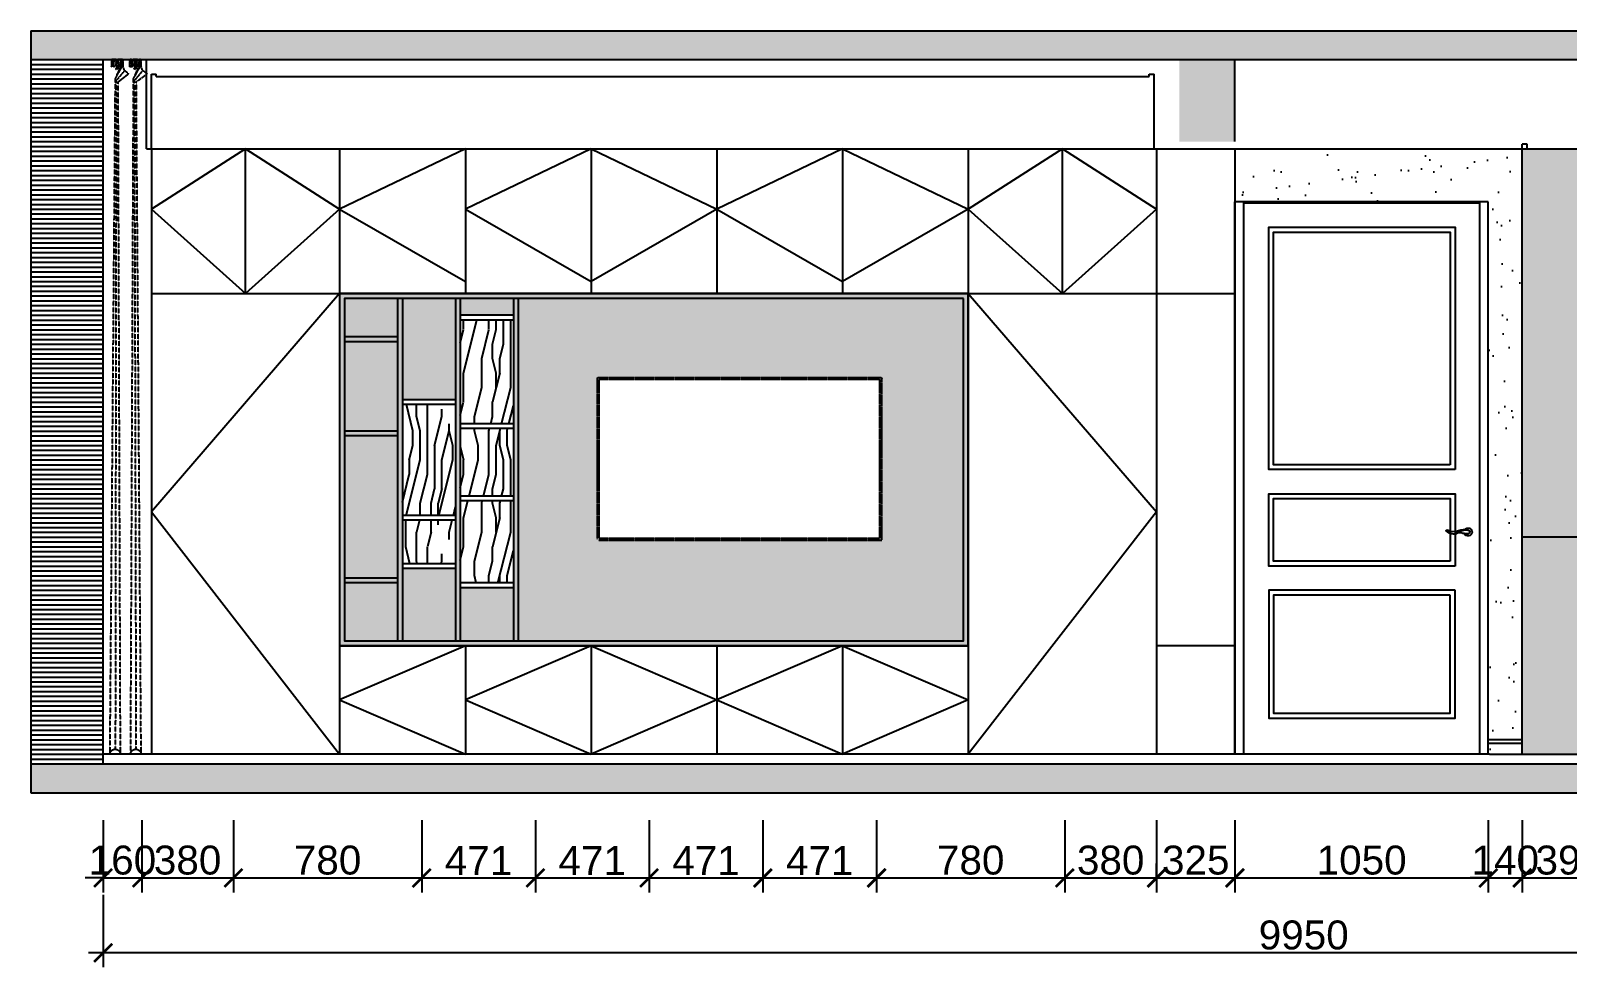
# Model space of a CAD drawing. Header units: millimetres. Extents: x 84840 to 206424, y -288515 to -124389.
# Drawn here: x 137382 to 143749, y -164344 to -160460 of the extents above; entities that cross this region are included whole.
import ezdxf

# ---------------------------------------------------------------- set-up
doc = ezdxf.new("R2010")
doc.units = ezdxf.units.MM
doc.header["$PDMODE"] = 3
doc.linetypes.add('DASH', pattern=[0.35, 0.25, -0.1])
doc.linetypes.add('DASHED2', pattern=[0.375, 0.25, -0.125])
for name, color, linetype in [('8', 8, 'Continuous'), ('C-造型线1(造型分割)', 4, 'Continuous'), ('EL-FURN', 1, 'Continuous'), ('HAT【填充】', 250, 'Continuous')]:
    doc.layers.add(name, color=color, linetype=linetype)
doc.styles.add('Arial', font='arial.ttf')
doc.dimstyles.new('1比60', dxfattribs={"dimscale": 60, "dimtxt": 2, "dimasz": 1.25, "dimexe": 1, "dimexo": 1, "dimgap": 0.2, "dimtad": 1, "dimdec": 0, "dimrnd": 0.005, "dimzin": 0, "dimdsep": 46, "dimtxsty": 'Arial', "dimblk": 'ARCHTICK', "dimcen": 0.125, "dimdle": 1, "dimclrd": 44, "dimclre": 44, "dimclrt": 50, "dimadec": 0, "dimazin": 0, "dimtfac": 1, "dimtdec": 0, "dimtix": 1, "dimtmove": 2, "dimatfit": 3, "dimldrblk": 'DOT', "dimfxl": 4, "dimfxlon": 1, "dimtvp": 1, "dimtolj": 1, "dimtzin": 0, "dimarcsym": 0})
pattern_1 = [(90, (21575.36, 0), (-600, 4e-14), [120, -180, 60, -240]), (90, (21560.36, 420), (-600, 4e-14), [120, -480]), (90, (21530.36, 360), (-600, 4e-14), [60, -540]), (90, (21515.36, 30), (-600, 4e-14), [30, -420, 30, -120]), (90, (21485.36, 240), (-600, 4e-14), [120, -180, 30, -270]), (90, (21470.36, 90), (-600, 4e-14), [90, -510]), (90, (21455.36, 240), (-600, 4e-14), [180, -420]), (90, (21440.36, 60), (-600, 4e-14), [120, -480]), (90, (21425.36, 300), (-600, 4e-14), [300, -300]), (90, (21395.36, 120), (-600, 4e-14), [60, -180, 120, -240]), (90, (21380.36, 540), (-600, 4e-14), [120, -480]), (90, (21365.36, 420), (-600, 4e-14), [60, -540]), (90, (21350.36, 300), (-600, 4e-14), [60, -540]), (90, (21335.36, 1e-14), (-600, 4e-14), [120, -480]), (90, (21320.36, 300), (-600, 4e-14), [120, -480]), (90, (21290.36, 300), (-600, 4e-14), [120, -120, 120, -240]), (90, (21260.36, 180), (-600, 4e-14), [60, -300, 120, -120]), (90, (21245.36, 300), (-600, 4e-14), [180, -420]), (90, (21215.36, 300), (-600, 4e-14), [120, -480]), (90, (21200.36, 60), (-600, 4e-14), [180, -240, 60, -120]), (90, (21170.36, 60), (-600, 4e-14), [300, -300]), (90, (21155.36, 420), (-600, 4e-14), [60, -540]), (90, (21140.36, 240), (-600, 4e-14), [120, -480]), (90, (21125.36, 120), (-600, 4e-14), [60, -240, 60, -240]), (90, (21110.36, 60), (-600, 4e-14), [60, -180, 120, -240]), (90, (21095.36, 180), (-600, 4e-14), [60, -300, 60, -180]), (90, (21080.36, 300), (-600, 4e-14), [180, -420]), (90, (21050.36, 60), (-600, 4e-14), [120, -480]), (90, (21035.36, 360), (-600, 4e-14), [60, -540]), (90, (21020.36, 480), (-600, 4e-14), [60, -540]), (104.03624, (21530.36, 420), (2e-08, 600), [61.8, -2412.0633]), (104.03624, (21395.36, 480), (2e-08, 600), [61.8, -2412.0633]), (104.03624, (21035.36, 420), (2e-08, 600), [61.8, -2412.0633]), (104.03624, (21260.36, 240), (2e-08, 600), [61.8, -2412.0633]), (104.03624, (21170.36, 360), (2e-08, 600), [61.8, -2412.0633]), (104.03624, (21215.36, 420), (2e-08, 600), [61.8, -2412.0633]), (104.03624, (21110.36, 120), (2e-08, 600), [61.8, -2412.0633]), (104.03624, (21140.36, 360), (2e-08, 600), [61.8, -2412.0633]), (104.03624, (21365.36, 480), (2e-08, 600), [123.6, -2350.2633]), (104.03624, (21320.36, 420), (2e-08, 600), [123.6, -2350.2633]), (104.03624, (21290.36, 420), (2e-08, 600), [123.6, -2350.2633]), (255.96376, (21485.36, 240), (2e-08, -600), [61.8, -123.6, 61.8, -2226.6633]), (255.96376, (21395.36, 120), (2e-08, -600), [61.8, -2412.0633]), (255.96376, (21125.36, 120), (2e-08, -600), [123.6, -2350.2633]), (284.03624, (21560.36, 420), (-2e-08, -600), [61.8, -2412.0633]), (75.96376, (21560.36, 540), (-2e-08, 600), [61.8, -2412.0633]), (75.96376, (21350.36, 360), (-2e-08, 600), [61.8, -2412.0633]), (75.96376, (21245.36, 480), (-2e-08, 600), [61.8, -2412.0633]), (75.96376, (21200.36, 240), (-2e-08, 600), [61.8, -2412.0633]), (75.96376, (21125.36, 180), (-2e-08, 600), [61.8, -2412.0633]), (75.96376, (21095.36, 240), (-2e-08, 600), [61.8, -2412.0633]), (75.96376, (21200.36, 240), (-2e-08, 600), [61.8, -2412.0633]), (75.96376, (21110.36, 420), (-2e-08, 600), [247.2, -2226.6633]), (75.96376, (21515.36, 60), (-2e-08, 600), [247.2, -2226.6633]), (75.96376, (21470.36, 120), (-2e-08, 600), [247.2, -2226.6633]), (75.96376, (21440.36, 180), (-2e-08, 600), [61.8, -123.6, 123.6, -2164.8633]), (75.96376, (21395.36, 180), (-2e-08, 600), [123.6, -123.6, 123.6, -2103.0633]), (75.96376, (21335.36, 120), (-2e-08, 600), [247.2, -2226.6633]), (75.96376, (21290.36, 60), (-2e-08, 600), [247.2, -2226.6633]), (75.96376, (21260.36, 60), (-2e-08, 600), [247.2, -2226.6633]), (75.96376, (21080.36, 480), (-2e-08, 600), [61.8, -2412.0633]), (75.96377, (21020.36, 540), (-0.00012, 600), [123.6, -2350.2633]), (75.96377, (21050.36, 180), (-0.00012, 600), [123.6, -2350.2633]), (75.96376, (21575.36, 120), (-1e-05, 600), [247.2, -2226.6633]), (75.96376, (21155.36, 480), (-1e-05, 600), [185.4, -2288.4633]), (75.96376, (21200.36, 540), (-1e-05, 600), [370.8, -2103.0633])]

# ---------------------------------------------------------------- blocks, each defined once
blk = doc.blocks.new('A$C17123232')
at = {"color": 6, "linetype": 'DASHED2'}
for p, q in [((170.9, 1478.5), (171, 1479.1)), ((170.9, 1478), (170.9, 1478.5)), ((170.9, 812.4), (170.9, 1478)), ((171, 1479.1), (171.2, 1479.6)), ((171.2, 1479.6), (171.5, 1480.1)), ((171.5, 1480.1), (171.8, 1480.6)), ((171.8, 1480.6), (172.2, 1481)), ((172.2, 1481), (172.6, 1481.4)), ((172.6, 1481.4), (173.1, 1481.7)), ((173.1, 1481.7), (173.6, 1482)), ((173.6, 1482), (174.1, 1482.2)), ((174.1, 1482.2), (174.7, 1482.3)), ((174.7, 1482.3), (175.2, 1482.3)), ((175.2, 1482.3), (1344.6, 1482.3)), ((178.2, 815.4), (178.2, 1475)), ((178.2, 1475), (1341.6, 1475)), ((1341.6, 815.4), (1341.6, 1475)), ((1344.6, 1482.3), (1345.2, 1482.3)), ((1345.2, 1482.3), (1345.8, 1482.2)), ((1345.8, 1482.2), (1346.3, 1482)), ((1346.3, 1482), (1346.8, 1481.7)), ((1346.8, 1481.7), (1347.3, 1481.4)), ((1347.3, 1481.4), (1347.7, 1481)), ((1347.7, 1481), (1348.1, 1480.6)), ((1348.1, 1480.6), (1348.4, 1480.1)), ((1348.4, 1480.1), (1348.7, 1479.6)), ((1348.7, 1479.6), (1348.8, 1479.1)), ((1348.8, 1479.1), (1349, 1478.5)), ((1349, 1478.5), (1349, 1478)), ((1349, 808), (1349, 1478)), ((175.2, 808), (1349, 808)), ((178.2, 815.4), (1341.6, 815.4))]:
    blk.add_line(p, q, dxfattribs=at)
blk = doc.blocks.new('A$C370749DA')
blk.add_blockref('A$C17123232', (-170.9, -808))
blk = doc.blocks.new('_ArchTick')
at = {"color": 0, "linetype": 'ByBlock', "const_width": 0.15}
blk.add_lwpolyline([(-0.5, -0.5), (0.5, 0.5)], dxfattribs=at)
blk = doc.blocks.new('*D367')
at = {"color": 44, "lineweight": -2}
for p, q in [((137681.9, -163733.1), (137681.9, -164033.1)), ((137841.9, -163733.1), (137841.9, -164033.1)), ((137681.9, -163973.1), (137606.9, -163973.1)), ((137681.9, -163973.1), (137841.9, -163973.1)), ((137841.9, -163973.1), (137916.9, -163973.1))]:
    blk.add_line(p, q, dxfattribs=at)
at = {"layer": 'Defpoints', "color": 0}
for p in [(137681.9, -163460), (137841.9, -163460), (137841.9, -163973.1)]:
    blk.add_point(p, dxfattribs=at)
at = {"color": 44, "lineweight": -2, "xscale": 75, "yscale": 75, "zscale": 75}
blk.add_blockref('_ArchTick', (137681.9, -163973.1), dxfattribs=at)
at = {"color": 44, "lineweight": -2, "xscale": 75, "yscale": 75, "zscale": 75, "rotation": 180}
blk.add_blockref('_ArchTick', (137841.9, -163973.1), dxfattribs=at)
at = {"color": 50, "insert": (137761.9, -163899.8), "char_height": 120, "attachment_point": 5, "style": 'Arial'}
blk.add_mtext('\\A1;160', dxfattribs=at)
blk = doc.blocks.new('_Dot')
at = {"color": 0, "linetype": 'ByBlock', "lineweight": -2}
blk.add_line((-0.5, 0), (-1, 0), dxfattribs=at)
at = {"color": 0, "linetype": 'ByBlock', "const_width": 0.5}
blk.add_lwpolyline([(-0.25, 0, 1), (0.25, 0, 1)], format="xyb", close=True, dxfattribs=at)
blk = doc.blocks.new('*D368')
at = {"color": 44, "lineweight": -2}
for p, q in [((137841.9, -163733.1), (137841.9, -164033.1)), ((138221.9, -163733.1), (138221.9, -164033.1)), ((137781.9, -163973.1), (138281.9, -163973.1))]:
    blk.add_line(p, q, dxfattribs=at)
at = {"layer": 'Defpoints', "color": 0}
for p in [(137841.9, -163460), (138221.9, -163460), (138221.9, -163973.1)]:
    blk.add_point(p, dxfattribs=at)
at = {"color": 44, "lineweight": -2, "xscale": 75, "yscale": 75, "zscale": 75, "rotation": 180}
blk.add_blockref('_ArchTick', (137841.9, -163973.1), dxfattribs=at)
at = {"color": 44, "lineweight": -2, "xscale": 75, "yscale": 75, "zscale": 75}
blk.add_blockref('_ArchTick', (138221.9, -163973.1), dxfattribs=at)
at = {"color": 50, "insert": (138031.9, -163899.8), "char_height": 120, "attachment_point": 5, "style": 'Arial'}
blk.add_mtext('\\A1;380', dxfattribs=at)
blk = doc.blocks.new('*D369')
at = {"color": 44, "lineweight": -2}
for p, q in [((138221.9, -163733.1), (138221.9, -164033.1)), ((139001.9, -163733.1), (139001.9, -164033.1)), ((138161.9, -163973.1), (139061.9, -163973.1))]:
    blk.add_line(p, q, dxfattribs=at)
at = {"layer": 'Defpoints', "color": 0}
for p in [(138221.9, -163460), (139001.9, -163460), (139001.9, -163973.1)]:
    blk.add_point(p, dxfattribs=at)
at = {"color": 44, "lineweight": -2, "xscale": 75, "yscale": 75, "zscale": 75, "rotation": 180}
blk.add_blockref('_ArchTick', (138221.9, -163973.1), dxfattribs=at)
at = {"color": 44, "lineweight": -2, "xscale": 75, "yscale": 75, "zscale": 75}
blk.add_blockref('_ArchTick', (139001.9, -163973.1), dxfattribs=at)
at = {"color": 50, "insert": (138611.9, -163899.8), "char_height": 120, "attachment_point": 5, "style": 'Arial'}
blk.add_mtext('\\A1;780', dxfattribs=at)
blk = doc.blocks.new('*D370')
at = {"color": 44, "lineweight": -2}
for p, q in [((139001.9, -163733.1), (139001.9, -164033.1)), ((139473.1, -163733.1), (139473.1, -164033.1)), ((138941.9, -163973.1), (139533.1, -163973.1))]:
    blk.add_line(p, q, dxfattribs=at)
at = {"layer": 'Defpoints', "color": 0}
for p in [(139001.9, -163460), (139473.1, -163460), (139473.1, -163973.1)]:
    blk.add_point(p, dxfattribs=at)
at = {"color": 44, "lineweight": -2, "xscale": 75, "yscale": 75, "zscale": 75, "rotation": 180}
blk.add_blockref('_ArchTick', (139001.9, -163973.1), dxfattribs=at)
at = {"color": 44, "lineweight": -2, "xscale": 75, "yscale": 75, "zscale": 75}
blk.add_blockref('_ArchTick', (139473.1, -163973.1), dxfattribs=at)
at = {"color": 50, "insert": (139237.5, -163900.9), "char_height": 120, "attachment_point": 5, "style": 'Arial'}
blk.add_mtext('\\A1;471', dxfattribs=at)
blk = doc.blocks.new('*D371')
at = {"color": 44, "lineweight": -2}
for p, q in [((139473.1, -163733.1), (139473.1, -164033.1)), ((139944.4, -163733.1), (139944.4, -164033.1)), ((139413.1, -163973.1), (140004.4, -163973.1))]:
    blk.add_line(p, q, dxfattribs=at)
at = {"layer": 'Defpoints', "color": 0}
for p in [(139473.1, -163460), (139944.4, -163460), (139944.4, -163973.1)]:
    blk.add_point(p, dxfattribs=at)
at = {"color": 44, "lineweight": -2, "xscale": 75, "yscale": 75, "zscale": 75, "rotation": 180}
blk.add_blockref('_ArchTick', (139473.1, -163973.1), dxfattribs=at)
at = {"color": 44, "lineweight": -2, "xscale": 75, "yscale": 75, "zscale": 75}
blk.add_blockref('_ArchTick', (139944.4, -163973.1), dxfattribs=at)
at = {"color": 50, "insert": (139708.7, -163900.9), "char_height": 120, "attachment_point": 5, "style": 'Arial'}
blk.add_mtext('\\A1;471', dxfattribs=at)
blk = doc.blocks.new('*D372')
at = {"color": 44, "lineweight": -2}
for p, q in [((139944.4, -163733.1), (139944.4, -164033.1)), ((140415.6, -163733.1), (140415.6, -164033.1)), ((139884.4, -163973.1), (140475.6, -163973.1))]:
    blk.add_line(p, q, dxfattribs=at)
at = {"layer": 'Defpoints', "color": 0}
for p in [(139944.4, -163460), (140415.6, -163460), (140415.6, -163973.1)]:
    blk.add_point(p, dxfattribs=at)
at = {"color": 44, "lineweight": -2, "xscale": 75, "yscale": 75, "zscale": 75, "rotation": 180}
blk.add_blockref('_ArchTick', (139944.4, -163973.1), dxfattribs=at)
at = {"color": 44, "lineweight": -2, "xscale": 75, "yscale": 75, "zscale": 75}
blk.add_blockref('_ArchTick', (140415.6, -163973.1), dxfattribs=at)
at = {"color": 50, "insert": (140180, -163900.9), "char_height": 120, "attachment_point": 5, "style": 'Arial'}
blk.add_mtext('\\A1;471', dxfattribs=at)
blk = doc.blocks.new('*D373')
at = {"color": 44, "lineweight": -2}
for p, q in [((140415.6, -163733.1), (140415.6, -164033.1)), ((140886.9, -163733.1), (140886.9, -164033.1)), ((140355.6, -163973.1), (140946.9, -163973.1))]:
    blk.add_line(p, q, dxfattribs=at)
at = {"layer": 'Defpoints', "color": 0}
for p in [(140415.6, -163460), (140886.9, -163460), (140886.9, -163973.1)]:
    blk.add_point(p, dxfattribs=at)
at = {"color": 44, "lineweight": -2, "xscale": 75, "yscale": 75, "zscale": 75, "rotation": 180}
blk.add_blockref('_ArchTick', (140415.6, -163973.1), dxfattribs=at)
at = {"color": 44, "lineweight": -2, "xscale": 75, "yscale": 75, "zscale": 75}
blk.add_blockref('_ArchTick', (140886.9, -163973.1), dxfattribs=at)
at = {"color": 50, "insert": (140651.2, -163900.9), "char_height": 120, "attachment_point": 5, "style": 'Arial'}
blk.add_mtext('\\A1;471', dxfattribs=at)
blk = doc.blocks.new('*D374')
at = {"color": 44, "lineweight": -2}
for p, q in [((140886.9, -163733.1), (140886.9, -164033.1)), ((141666.9, -163733.1), (141666.9, -164033.1)), ((140826.9, -163973.1), (141726.9, -163973.1))]:
    blk.add_line(p, q, dxfattribs=at)
at = {"layer": 'Defpoints', "color": 0}
for p in [(140886.9, -163460), (141666.9, -163460), (141666.9, -163973.1)]:
    blk.add_point(p, dxfattribs=at)
at = {"color": 44, "lineweight": -2, "xscale": 75, "yscale": 75, "zscale": 75, "rotation": 180}
blk.add_blockref('_ArchTick', (140886.9, -163973.1), dxfattribs=at)
at = {"color": 44, "lineweight": -2, "xscale": 75, "yscale": 75, "zscale": 75}
blk.add_blockref('_ArchTick', (141666.9, -163973.1), dxfattribs=at)
at = {"color": 50, "insert": (141276.9, -163899.8), "char_height": 120, "attachment_point": 5, "style": 'Arial'}
blk.add_mtext('\\A1;780', dxfattribs=at)
blk = doc.blocks.new('*D375')
at = {"color": 44, "lineweight": -2}
for p, q in [((141666.9, -163733.1), (141666.9, -164033.1)), ((142046.9, -163733.1), (142046.9, -164033.1)), ((141606.9, -163973.1), (142106.9, -163973.1))]:
    blk.add_line(p, q, dxfattribs=at)
at = {"layer": 'Defpoints', "color": 0}
for p in [(141666.9, -163460), (142046.9, -163460), (142046.9, -163973.1)]:
    blk.add_point(p, dxfattribs=at)
at = {"color": 44, "lineweight": -2, "xscale": 75, "yscale": 75, "zscale": 75, "rotation": 180}
blk.add_blockref('_ArchTick', (141666.9, -163973.1), dxfattribs=at)
at = {"color": 44, "lineweight": -2, "xscale": 75, "yscale": 75, "zscale": 75}
blk.add_blockref('_ArchTick', (142046.9, -163973.1), dxfattribs=at)
at = {"color": 50, "insert": (141856.9, -163899.8), "char_height": 120, "attachment_point": 5, "style": 'Arial'}
blk.add_mtext('\\A1;380', dxfattribs=at)
blk = doc.blocks.new('*D376')
at = {"color": 44, "lineweight": -2}
for p, q in [((142371.9, -163733.1), (142371.9, -164033.1)), ((142046.9, -163973.1), (142046.9, -163913.1)), ((141986.9, -163973.1), (142431.9, -163973.1))]:
    blk.add_line(p, q, dxfattribs=at)
at = {"layer": 'Defpoints', "color": 0}
for p in [(142371.9, -163460), (142046.9, -163973.1), (142371.9, -163973.1)]:
    blk.add_point(p, dxfattribs=at)
at = {"color": 44, "lineweight": -2, "xscale": 75, "yscale": 75, "zscale": 75, "rotation": 180}
blk.add_blockref('_ArchTick', (142046.9, -163973.1), dxfattribs=at)
at = {"color": 44, "lineweight": -2, "xscale": 75, "yscale": 75, "zscale": 75}
blk.add_blockref('_ArchTick', (142371.9, -163973.1), dxfattribs=at)
at = {"color": 50, "insert": (142209.4, -163899.8), "char_height": 120, "attachment_point": 5, "style": 'Arial'}
blk.add_mtext('\\A1;325', dxfattribs=at)
blk = doc.blocks.new('*D377')
at = {"color": 44, "lineweight": -2}
for p, q in [((142371.9, -163733.1), (142371.9, -164033.1)), ((143421.9, -163733.1), (143421.9, -164033.1)), ((142311.9, -163973.1), (143481.9, -163973.1))]:
    blk.add_line(p, q, dxfattribs=at)
at = {"layer": 'Defpoints', "color": 0}
for p in [(142371.9, -163460), (143421.9, -163460), (143421.9, -163973.1)]:
    blk.add_point(p, dxfattribs=at)
at = {"color": 44, "lineweight": -2, "xscale": 75, "yscale": 75, "zscale": 75, "rotation": 180}
blk.add_blockref('_ArchTick', (142371.9, -163973.1), dxfattribs=at)
at = {"color": 44, "lineweight": -2, "xscale": 75, "yscale": 75, "zscale": 75}
blk.add_blockref('_ArchTick', (143421.9, -163973.1), dxfattribs=at)
at = {"color": 50, "insert": (142896.9, -163899.8), "char_height": 120, "attachment_point": 5, "style": 'Arial'}
blk.add_mtext('\\A1;1050', dxfattribs=at)
blk = doc.blocks.new('*D378')
at = {"color": 44, "lineweight": -2}
for p, q in [((143421.9, -163733.1), (143421.9, -164033.1)), ((143562.3, -163733.1), (143562.3, -164033.1)), ((143421.9, -163973.1), (143346.9, -163973.1)), ((143421.9, -163973.1), (143562.3, -163973.1)), ((143562.3, -163973.1), (143637.3, -163973.1))]:
    blk.add_line(p, q, dxfattribs=at)
at = {"layer": 'Defpoints', "color": 0}
for p in [(143421.9, -163460), (143562.3, -163460), (143562.3, -163973.1)]:
    blk.add_point(p, dxfattribs=at)
at = {"color": 44, "lineweight": -2, "xscale": 75, "yscale": 75, "zscale": 75}
blk.add_blockref('_ArchTick', (143421.9, -163973.1), dxfattribs=at)
at = {"color": 44, "lineweight": -2, "xscale": 75, "yscale": 75, "zscale": 75, "rotation": 180}
blk.add_blockref('_ArchTick', (143562.3, -163973.1), dxfattribs=at)
at = {"color": 50, "insert": (143492.1, -163899.8), "char_height": 120, "attachment_point": 5, "style": 'Arial'}
blk.add_mtext('\\A1;140', dxfattribs=at)
blk = doc.blocks.new('*D379')
at = {"color": 44, "lineweight": -2}
for p, q in [((143562.3, -163733.1), (143562.3, -164033.1)), ((143952.3, -163733.1), (143952.3, -164033.1)), ((143502.3, -163973.1), (144012.3, -163973.1))]:
    blk.add_line(p, q, dxfattribs=at)
at = {"layer": 'Defpoints', "color": 0}
for p in [(143562.3, -163460), (143952.3, -163460), (143952.3, -163973.1)]:
    blk.add_point(p, dxfattribs=at)
at = {"color": 44, "lineweight": -2, "xscale": 75, "yscale": 75, "zscale": 75, "rotation": 180}
blk.add_blockref('_ArchTick', (143562.3, -163973.1), dxfattribs=at)
at = {"color": 44, "lineweight": -2, "xscale": 75, "yscale": 75, "zscale": 75}
blk.add_blockref('_ArchTick', (143952.3, -163973.1), dxfattribs=at)
at = {"color": 50, "insert": (143757.3, -163899.8), "char_height": 120, "attachment_point": 5, "style": 'Arial'}
blk.add_mtext('\\A1;390', dxfattribs=at)
blk = doc.blocks.new('*D384')
at = {"color": 44, "lineweight": -2}
for p, q in [((137681.9, -164043.6), (137681.9, -164343.6)), ((147631.9, -164043.6), (147631.9, -164343.6)), ((147691.9, -164283.6), (137621.9, -164283.6))]:
    blk.add_line(p, q, dxfattribs=at)
at = {"layer": 'Defpoints', "color": 0}
for p in [(137681.9, -163973.1), (147631.9, -163973.1), (137681.9, -164283.6)]:
    blk.add_point(p, dxfattribs=at)
at = {"color": 44, "lineweight": -2, "xscale": 75, "yscale": 75, "zscale": 75, "rotation": 180}
blk.add_blockref('_ArchTick', (137681.9, -164283.6), dxfattribs=at)
at = {"color": 44, "lineweight": -2, "xscale": 75, "yscale": 75, "zscale": 75}
blk.add_blockref('_ArchTick', (147631.9, -164283.6), dxfattribs=at)
at = {"color": 50, "insert": (142656.9, -164210.3), "char_height": 120, "attachment_point": 5, "style": 'Arial'}
blk.add_mtext('\\A1;9950', dxfattribs=at)
blk = doc.blocks.new('*U393')
at = {"color": 16, "linetype": 'DASH'}
for p, q in [((-96.8, 0), (-53.4, 0)), ((-21.7, 0), (21.7, 0)), ((-98.8, -2), (-98.8, -6.9)), ((-98.8, -8.9), (-98.8, -21.1)), ((-98.8, -8.9), (-98.8, -21.1)), ((-98.8, -23.1), (-98.8, -28)), ((-86.4, -30), (-96.8, -30)), ((-88.4, -24.5), (-88.4, -9.4)), ((-88.4, -24.5), (-88.4, -9.4)), ((-86.4, -30), (-86.4, -25.9)), ((-63.8, -30), (-63.8, -25.9)), ((-63.8, -30), (-53.4, -30)), ((-62.8, -3), (-62.8, -5)), ((-61.8, -24.5), (-61.8, -9.4)), ((-61.8, -24.5), (-61.8, -9.4)), ((-51.4, -2), (-51.4, -6.9)), ((-51.4, -8.9), (-51.4, -21.1)), ((-51.4, -8.9), (-51.4, -21.1)), ((-51.4, -23.1), (-51.4, -28)), ((-23.7, -2), (-23.7, -6.9)), ((-23.7, -8.9), (-23.7, -21.1)), ((-23.7, -8.9), (-23.7, -21.1)), ((-23.7, -23.1), (-23.7, -28)), ((-11.3, -30), (-21.7, -30)), ((-13.3, -24.5), (-13.3, -9.4)), ((-13.3, -24.5), (-13.3, -9.4)), ((-11.3, -30), (-11.3, -25.9)), ((11.3, -30), (11.3, -25.9)), ((11.3, -30), (21.7, -30)), ((12.3, -3), (12.3, -5)), ((13.3, -24.5), (13.3, -9.4)), ((13.3, -24.5), (13.3, -9.4)), ((23.7, -2), (23.7, -6.9)), ((23.7, -8.9), (23.7, -21.1)), ((23.7, -8.9), (23.7, -21.1)), ((23.7, -23.1), (23.7, -28))]:
    blk.add_line(p, q, dxfattribs=at)
at = {"color": 16, "linetype": 'DASH', "elevation": 0}
for points in [[(-99.4, -2877.8), (-79.4, -92.1), (-125, -58.3), (-105.5, -45.6), (-97.8, -21.6), (-66.7, -78.7), (-54.8, -2878.4)], [(-13.7, -2877.8), (-4.3, -92.1), (-47.4, -58.3), (-30.4, -45.6), (-22.7, -21.6), (8.4, -78.7), (30.9, -2878.4)]]:
    blk.add_lwpolyline(points, dxfattribs=at)
for points in [[(-105.5, -45.6), (-74.7, -82.9, -0.2087), (-71.1, -90.9), (-78, -2854.5)], [(-30.4, -45.6), (0.4, -82.9, -0.2087), (4, -90.9), (7.7, -2854.5)]]:
    blk.add_lwpolyline(points, format="xyb", dxfattribs=at)
at = {"color": 16, "linetype": 'DASH'}
for points in [[(-62.8, -3), (-87.4, -3), (-87.4, -5, -0.289705), (-89.6, -3), (-93.8, -3, 0.414214), (-95.8, -5), (-95.8, -25, 0.414214), (-93.8, -27), (-89.5, -27)], [(-86.4, -25.9, 0.598888), (-87.9, -25.7), (-88.7, -27), (-93.8, -27, -0.414214), (-95.8, -25), (-95.8, -5, -0.414214), (-93.8, -3), (-89.6, -3)], [(-94.4, -9.4, -0.665901), (-88.4, -9.4)], [(-63.8, -25.9, -0.598888), (-62.3, -25.7), (-61.5, -27), (-56.4, -27, 0.414214), (-54.4, -25), (-54.4, -5, 0.414214), (-56.4, -3), (-60.6, -3)], [(-55.8, -9.4, 0.665901), (-61.8, -9.4)], [(12.3, -3), (-12.3, -3), (-12.3, -5, -0.289705), (-14.5, -3), (-18.7, -3, 0.414214), (-20.7, -5), (-20.7, -25, 0.414214), (-18.7, -27), (-14.4, -27)], [(-11.3, -25.9, 0.598888), (-12.8, -25.7), (-13.6, -27), (-18.7, -27, -0.414214), (-20.7, -25), (-20.7, -5, -0.414214), (-18.7, -3), (-14.5, -3)], [(-19.3, -9.4, -0.665901), (-13.3, -9.4)], [(11.3, -25.9, -0.598888), (12.8, -25.7), (13.6, -27), (18.7, -27, 0.414214), (20.7, -25), (20.7, -5, 0.414214), (18.7, -3), (14.5, -3)], [(19.3, -9.4, 0.665901), (13.3, -9.4)]]:
    blk.add_lwpolyline(points, format="xyb", dxfattribs=at)
for points in [[(-94.4, -9.4), (-94.4, -24.5)], [(-79.3, -15.9), (-79.3, -25.6)], [(-77.5, -4.1), (-77.5, -17.3)], [(-76.9, -26.3), (-76.9, -30)], [(-76.6, -30.4), (-76.3, -30.4)], [(-73.7, -3), (-76.5, -3)], [(-76.5, -18.4), (-73.7, -18.4)], [(-76.3, -29.9), (-76.3, -38.2)], [(-74.8, -28.6), (-75.4, -28.6)], [(-74.8, -39.1), (-75.4, -39.1)], [(-73.9, -38.2), (-73.9, -29.5)], [(-73.9, -30.4), (-73.6, -30.4)], [(-73.3, -30), (-73.3, -26.3)], [(-72.7, -17.3), (-72.7, -4.1)], [(-70.9, -25.6), (-70.9, -25.6), (-70.9, -15.9)], [(-55.8, -9.4), (-55.8, -24.5)], [(-19.3, -9.4), (-19.3, -24.5)], [(-4.2, -15.9), (-4.2, -25.6)], [(-2.4, -4.1), (-2.4, -17.3)], [(-1.8, -26.3), (-1.8, -30)], [(-1.5, -30.4), (-1.2, -30.4)], [(1.4, -3), (-1.4, -3)], [(-1.4, -18.4), (1.4, -18.4)], [(-1.2, -29.9), (-1.2, -38.2)], [(0.3, -28.6), (-0.3, -28.6)], [(0.3, -39.1), (-0.3, -39.1)], [(1.2, -38.2), (1.2, -29.5)], [(1.2, -30.4), (1.5, -30.4)], [(1.8, -30), (1.8, -26.3)], [(2.4, -17.3), (2.4, -4.1)], [(4.2, -25.6), (4.2, -25.6), (4.2, -15.9)], [(19.3, -9.4), (19.3, -24.5)]]:
    blk.add_lwpolyline(points, dxfattribs=at)
at = {"color": 16, "linetype": 'DASH', "elevation": 0}
for points in [[(-85.9, -38.1, -0.594748), (-70.9, -34.9), (-68.9, -38.8), (-70.6, -39.7), (-72.5, -36.1, 0.711964), (-84.2, -41.1), (-72.9, -63.6), (-74.7, -64.5), (-86, -42.7, -0.13588)], [(-10.8, -38.1, -0.594748), (4.2, -34.9), (6.2, -38.8), (4.4, -39.7), (2.5, -36.1, 0.711964), (-9.1, -41.1), (2.2, -63.6), (0.3, -64.5), (-10.9, -42.7, -0.13588)]]:
    blk.add_lwpolyline(points, format="xyb", close=True, dxfattribs=at)
at = {"color": 16, "linetype": 'DASH'}
for centre, radius, start, end in [((-96.8, -2), 2, 90, 180), ((-53.4, -2), 2, 0, 90), ((-21.7, -2), 2, 90, 180), ((21.7, -2), 2, 0, 90), ((-98.8, -7.9), 0.999, 270, 90), ((-98.8, -22.1), 0.999, 270, 90), ((-96.8, -28), 2, 180, 270), ((-91.4, -23.2), 3.25, 202.68067, 337.31947), ((-80.5, -25.2), 0.757, 118.85857, 287.89874), ((-78.9, -28.2), 4.15, 95.31431, 117.56239), ((-78.9, -28.2), 2.65, 98.33909, 119.93841), ((-77.5, -12.4), 1.82, 88.72135, 165.1682), ((-83.8, -14), 4.89, 336.00328, 23.99672), ((-75.1, -14.5), 11.9, 249.26728, 290.73272), ((-76.5, -4), 0.996, 89.99471, 188.25857), ((-76.5, -17.4), 0.996, 171.74143, 270.00529), ((-76, -29.7), 0.921, 195.92686, 230.52688), ((-75.2, -29.7), 1.12, 102.4955, 189.35089), ((-75.2, -38), 1.12, 170.64911, 257.5045), ((-75, -29.7), 1.12, 9.35089, 77.5045), ((-75, -38), 1.12, 282.4955, 350.64911), ((-73.7, -4), 0.996, 351.74143, 90.00529), ((-73.7, -17.4), 0.996, 269.99471, 8.25857), ((-74.2, -29.7), 0.921, 309.47312, 344.07314), ((-72.6, -12.4), 1.82, 14.8318, 91.27865), ((-72.6, -12.4), 1.82, 14.8318, 91.27865), ((-66.4, -14), 4.89, 156.00328, 203.99672), ((-71.3, -28.2), 4.15, 62.43761, 84.68569), ((-71.3, -28.2), 2.65, 60.06159, 81.66091), ((-69.7, -25.2), 0.757, 252.10126, 61.14143), ((-63.3, -2.3), 2.77, 280.15323, 344.77941), ((-58.8, -23.2), 3.25, 202.68053, 337.31933), ((-53.4, -28), 2, 270, 0), ((-51.4, -7.9), 0.999, 90, 270), ((-51.4, -22.1), 0.999, 90, 270), ((-23.7, -7.9), 0.999, 270, 90), ((-23.7, -22.1), 0.999, 270, 90), ((-21.7, -28), 2, 180, 270), ((-16.3, -23.2), 3.25, 202.68067, 337.31947), ((-5.4, -25.2), 0.757, 118.85857, 287.89874), ((-3.8, -28.2), 4.15, 95.31431, 117.56239), ((-3.8, -28.2), 2.65, 98.33909, 119.93841), ((-2.4, -12.4), 1.82, 88.72135, 165.1682), ((-8.7, -14), 4.89, 336.00328, 23.99672), ((0, -14.5), 11.9, 249.26728, 290.73272), ((-1.4, -4), 0.996, 89.99471, 188.25857), ((-1.4, -17.4), 0.996, 171.74143, 270.00529), ((-0.9, -29.7), 0.921, 195.92686, 230.52688), ((-0.1, -29.7), 1.12, 102.4955, 189.35089), ((-0.1, -38), 1.12, 170.64911, 257.5045), ((0.1, -29.7), 1.12, 9.35089, 77.5045), ((0.1, -38), 1.12, 282.4955, 350.64911), ((1.4, -4), 0.996, 351.74143, 90.00529), ((1.4, -17.4), 0.996, 269.99471, 8.25857), ((0.9, -29.7), 0.921, 309.47312, 344.07314), ((2.4, -12.4), 1.82, 14.8318, 91.27865), ((2.4, -12.4), 1.82, 14.8318, 91.27865), ((8.7, -14), 4.89, 156.00328, 203.99672), ((3.8, -28.2), 4.15, 62.43761, 84.68569), ((3.8, -28.2), 2.65, 60.06159, 81.66091), ((5.4, -25.2), 0.757, 252.10126, 61.14143), ((11.8, -2.3), 2.77, 280.15323, 344.77941), ((16.3, -23.2), 3.25, 202.68053, 337.31933), ((21.7, -28), 2, 270, 0), ((23.7, -7.9), 0.999, 90, 270), ((23.7, -22.1), 0.999, 90, 270), ((-77.1, -2881.5), 22.3, 4.3245, 176.0549), ((8.6, -2881.5), 22.3, 4.3245, 176.0549)]:
    blk.add_arc(centre, radius, start, end, dxfattribs=at)
blk = doc.blocks.new('A$C30CB58BB')
at = {"color": 250}
for points in [[(16.5, 23.7, -0.128318), (56.4, 20.7, 0.197658), (103.5, 23.6, -1.431208)], [(16.5, 23.7, -0.178475), (62.4, 11.1, 0.172435), (77.2, 6.8, 0.190063), (107.2, 20.7, 0.570587), (103.5, 23.6, 0.005811)], [(16.5, 8.7, 0.073828), (45.1, 12, -0.169418), (63, 10.7, -2.856058)]]:
    blk.add_lwpolyline(points, format="xyb", dxfattribs=at)
for radius, start, end in [(16.5, 32.19787, 335.4599), (7.5, 90, 270)]:
    blk.add_arc((16.5, 16.2), radius, start, end, dxfattribs=at)
blk = doc.blocks.new('m1')
at = {"color": 4}
for p, q in [((134529.4, -162821.1), (133479.4, -162821.1)), ((133479.4, -165111.1), (133479.4, -162821.1)), ((133514.4, -162821.1), (133514.4, -165111.1)), ((134494.4, -165111.1), (134494.4, -162821.1)), ((134529.4, -165111.1), (134529.4, -162821.1))]:
    blk.add_line(p, q, dxfattribs=at)
at = {"color": 250}
blk.add_line((134494.4, -162826.1), (133514.4, -162826.1), dxfattribs=at)
at = {"color": 4}
for points in [[(134391.9, -163931.1), (133619.4, -163931.1), (133619.4, -162926.1), (134391.9, -162926.1)], [(134391.9, -164331.1), (133619.4, -164331.1), (133619.4, -164031.1), (134391.9, -164031.1)], [(134391.9, -164431.1), (133619.4, -164431.1), (133619.4, -164961.1), (134391.9, -164961.1)]]:
    blk.add_lwpolyline(points, close=True, dxfattribs=at)
at = {"color": 250}
for points in [[(134371.9, -163911.1), (133639.4, -163911.1), (133639.4, -162946.1), (134371.9, -162946.1)], [(134371.9, -164311.1), (133639.4, -164311.1), (133639.4, -164051.1), (134371.9, -164051.1)], [(134371.9, -164451.1), (133639.4, -164451.1), (133639.4, -164941.1), (134371.9, -164941.1)]]:
    blk.add_lwpolyline(points, close=True, dxfattribs=at)
at = {"layer": 'C-造型线1(造型分割)', "extrusion": (0, 0, -1), "zscale": -1}
blk.add_blockref('A$C30CB58BB', (-134462.1, -164205.8), dxfattribs=at)

msp = doc.modelspace()

# ---------------------------------------------------------------- hatches: boundary and pattern name
h = msp.add_hatch(color=8)
h.paths.add_polyline_path([(147921.9, -160580), (147921.9, -160460), (137381.9, -160460), (137381.9, -160580)])
h.paths.add_polyline_path([(137381.9, -163500), (137381.9, -163620), (147921.9, -163620), (147921.9, -163500)])
msp.add_hatch(color=8).paths.add_polyline_path([(142371.9, -160580), (142141.9, -160580), (142141.9, -160920), (142371.9, -160920)])
h = msp.add_hatch()
h.set_pattern_fill('FB木纹中SC300', color=250, scale=150, angle=90, style=0, pattern_type=2)
h.set_pattern_definition(pattern_1)
h.paths.add_polyline_path([(141246.9, -161470), (141246.9, -162990), (138681.9, -162990), (138681.9, -161470)], flags=16)
h.paths.add_polyline_path([(140908.4, -161901.7), (140908.2, -161901.1), (140908.1, -161900.6), (140907.8, -161900.1), (140907.5, -161899.6), (140907.1, -161899.2), (140906.7, -161898.8), (140906.2, -161898.5), (140905.7, -161898.2), (140905.2, -161898.1), (140904.6, -161897.9), (140904, -161897.9), (139734.6, -161897.9), (139734.1, -161897.9), (139733.5, -161898.1), (139733, -161898.2), (139732.5, -161898.5), (139732, -161898.8), (139731.6, -161899.2), (139731.2, -161899.6), (139730.9, -161900.1), (139730.6, -161900.6), (139730.4, -161901.1), (139730.3, -161901.9), (139730.3, -161902.3), (139730.4, -161900.2), (139733, -161897.9), (140905.7, -161897.9), (140908.3, -161900.2)], flags=0)
h.paths.add_polyline_path([(140901, -161905.3), (140901, -162564.8), (139737.6, -162564.8), (139737.6, -161905.3)], flags=0)
h.paths.add_polyline_path([(139381.9, -162770), (139161.9, -162770), (139161.9, -161640), (139381.9, -161640)], flags=0)
h.paths.add_polyline_path([(139141.9, -162690), (138921.9, -162690), (138921.9, -161990), (139141.9, -161990)], flags=0)
h.paths.add_polyline_path([(138681.9, -162990), (141246.9, -162990), (141246.9, -161470), (138681.9, -161470)], flags=0)
h.paths.add_polyline_path([(140905.7, -161897.9), (140908.3, -161900.2), (140908.4, -161901.7), (140908.2, -161901.1), (140908.1, -161900.6), (140907.8, -161900.1), (140907.5, -161899.6), (140907.1, -161899.2), (140906.7, -161898.8), (140906.2, -161898.5), (140905.7, -161898.2), (140905.2, -161898.1), (140904.6, -161897.9), (140904, -161897.9), (139734.6, -161897.9), (139734.1, -161897.9), (139733.5, -161898.1), (139733, -161898.2), (139732.5, -161898.5), (139732, -161898.8), (139731.6, -161899.2), (139731.2, -161899.6), (139730.9, -161900.1), (139730.6, -161900.6), (139730.4, -161901.1), (139730.3, -161901.9), (139730.3, -161902.3), (139730.4, -161900.2), (139733, -161897.9)], flags=0)
h.paths.add_polyline_path([(143952.3, -162560), (143952.3, -160950), (143562.3, -160950), (143562.3, -162560)])
h.paths.add_polyline_path([(143562.3, -162560), (143562.3, -163460), (143952.3, -163460), (143952.3, -162560)])
h.paths.add_polyline_path([(147201.9, -161790), (147201.9, -161750), (145631.9, -161750), (145631.9, -161790)])
h.paths.add_polyline_path([(145631.9, -161350), (145631.9, -161390), (147201.9, -161390), (147201.9, -161350)])
h.paths.add_polyline_path([(147201.9, -160990), (147201.9, -160950), (145631.9, -160950), (145631.9, -160990)])
h.paths.add_polyline_path([(145687.9, -161048.8), (145687.9, -160891.3), (145809.6, -160891.3), (145809.6, -161048.8)], flags=9)
h.paths.add_polyline_path([(141266.9, -161550), (138661.9, -161550), (138661.9, -163010), (141266.9, -163010)])
h = msp.add_hatch()
h.set_pattern_fill('AR-SAND', color=250, scale=4, style=0)
h.set_pattern_definition([(37.5, (21575.36, 0), (-6.40013, 195.7653), [0, -154.432, 0, -172.72, 0, -165.1]), (7.5, (21575.36, 0), (179.8093, 286.73004), [0, -83.312, 0, -139.192, 0, -53.34]), (327.5, (21450.4, 0), (316.39695, 0.57487), [0, -50.8, 0, -182.88, 0, -238.76]), (317.5, (21450.4, 0), (305.42258, 89.17173), [0, -25.4, 0, -119.888, 0, -137.16])])
h.paths.add_polyline_path([(143421.9, -161170), (143421.9, -163460), (143426.9, -163460), (143562.3, -163460), (143562.3, -160950), (143426.9, -160950), (142371.9, -160950), (142371.9, -161170)])
h = msp.add_hatch()
h.set_pattern_fill('FB木纹中SC300', color=250, scale=150, angle=90, style=0, pattern_type=2)
h.set_pattern_definition(pattern_1)
h.paths.add_polyline_path([(139381.9, -161660), (139161.9, -161660), (139161.9, -162090), (139381.9, -162090)])
h.paths.add_polyline_path([(139381.9, -162110), (139161.9, -162110), (139161.9, -162390), (139381.9, -162390)])
h.paths.add_polyline_path([(139381.9, -162410), (139161.9, -162410), (139161.9, -162750), (139381.9, -162750)])
h.paths.add_polyline_path([(139141.9, -162490), (138921.9, -162490), (138921.9, -162670), (139141.9, -162670)])
h.paths.add_polyline_path([(139141.9, -162010), (138921.9, -162010), (138921.9, -162470), (139141.9, -162470)])
at = {"layer": 'HAT【填充】'}
h = msp.add_hatch(dxfattribs=at)
h.set_pattern_fill('_USER', color=256, scale=20, style=0, pattern_type=0)
h.set_pattern_definition([(0, (21575.364, 0), (0, 20), [])])
h.paths.add_polyline_path([(137681.9, -160580), (137381.9, -160580), (137381.9, -163500), (137681.9, -163500)])

# ---------------------------------------------------------------- linework, layer by layer
for p, q in [((137381.9, -160460), (147921.9, -160460)), ((137381.9, -160460), (137381.9, -163620)), ((137381.9, -160580), (147921.9, -160580)), ((137681.9, -163500), (137681.9, -160580)), ((142371.9, -160920), (142371.9, -160580)), ((137381.9, -163500), (147921.9, -163500)), ((137381.9, -163620), (147921.9, -163620))]:
    msp.add_line(p, q)
at = {"color": 4}
for p, q in [((137861.9, -160950), (137861.9, -160580)), ((137881.9, -160950), (137881.9, -160640)), ((137881.9, -160640), (137901.9, -160640)), ((137901.9, -160650), (137901.9, -160640)), ((142016.9, -160640), (142036.9, -160640)), ((142016.9, -160650), (142016.9, -160640)), ((142036.9, -160950), (142036.9, -160640)), ((137901.9, -160650), (142016.9, -160650)), ((137861.9, -160950), (147201.9, -160950)), ((137881.9, -160950), (137881.9, -163460)), ((138271.9, -161550), (138271.9, -160950)), ((138661.9, -160950), (138661.9, -163460)), ((139182.9, -160950), (139182.9, -161550)), ((139703.9, -160950), (139703.9, -161550)), ((140224.9, -160950), (140224.9, -161550)), ((140745.9, -160950), (140745.9, -161550)), ((141266.9, -160950), (141266.9, -163460)), ((141656.9, -161550), (141656.9, -160950)), ((142046.9, -160950), (142046.9, -163460)), ((142371.9, -160950), (142371.9, -163460)), ((143562.3, -163460), (143562.3, -160930)), ((143582.3, -160930), (143562.3, -160930)), ((143582.3, -160950), (143582.3, -160930)), ((137881.9, -161550), (142371.9, -161550)), ((138901.9, -161570), (138901.9, -162990)), ((138921.9, -161570), (138921.9, -162990)), ((139141.9, -161570), (139141.9, -162990)), ((139161.9, -161570), (139161.9, -162990)), ((139381.9, -161570), (139381.9, -162990)), ((139401.9, -161570), (139401.9, -162990)), ((139381.9, -161640), (139161.9, -161640)), ((139381.9, -161660), (139161.9, -161660)), ((138901.9, -161730), (138681.9, -161730)), ((138901.9, -161750), (138681.9, -161750)), ((139141.9, -161990), (138921.9, -161990)), ((139141.9, -162010), (138921.9, -162010)), ((139381.9, -162090), (139161.9, -162090)), ((138901.9, -162120), (138681.9, -162120)), ((138901.9, -162140), (138681.9, -162140)), ((139381.9, -162110), (139161.9, -162110)), ((139381.9, -162390), (139161.9, -162390)), ((139381.9, -162410), (139161.9, -162410)), ((139141.9, -162470), (138921.9, -162470)), ((139141.9, -162490), (138921.9, -162490)), ((144772.3, -162560), (143562.3, -162560)), ((139141.9, -162670), (138921.9, -162670)), ((138901.9, -162730), (138681.9, -162730)), ((139141.9, -162690), (138921.9, -162690)), ((138901.9, -162750), (138681.9, -162750)), ((139381.9, -162750), (139161.9, -162750)), ((139381.9, -162770), (139161.9, -162770)), ((141266.9, -163010), (138661.9, -163010)), ((139182.9, -163010), (139182.9, -163460)), ((139703.9, -163010), (139703.9, -163460)), ((140224.9, -163010), (140224.9, -163460)), ((140745.9, -163010), (140745.9, -163460)), ((142371.9, -163010), (142046.9, -163010)), ((143562.3, -163400), (143421.9, -163400))]:
    msp.add_line(p, q, dxfattribs=at)
at = {"color": 8}
msp.add_line((143562.3, -163415), (143421.9, -163415), dxfattribs=at)
at = {"color": 250}
for q in [(137681.9, -163460), (147631.9, -163460)]:
    msp.add_line((143426.9, -163460), q, dxfattribs=at)
at = {"color": 4}
for points in [[(141266.9, -161550), (138661.9, -161550), (138661.9, -163010), (141266.9, -163010)], [(141246.9, -161570), (138681.9, -161570), (138681.9, -162990), (141246.9, -162990)]]:
    msp.add_lwpolyline(points, close=True, dxfattribs=at)
at = {"layer": '8'}
for points in [[(138271.9, -160950), (137881.8, -161200), (138271.9, -161550)], [(138271.9, -160950), (138661.9, -161200), (138271.9, -161550)], [(139182.9, -160950), (138661.9, -161200), (139182.9, -161500)], [(139703.9, -160950), (139182.9, -161200), (139703.9, -161500)], [(139703.9, -160950), (140225, -161200), (139703.9, -161500)], [(140745.9, -160950), (140224.9, -161200), (140745.9, -161500)], [(140745.9, -160950), (141267.1, -161200), (140745.9, -161500)], [(141656.9, -160950), (141266.8, -161200), (141656.9, -161550)], [(141656.9, -160950), (142046.9, -161200), (141656.9, -161550)], [(138661.9, -161550), (137881.9, -162455), (138661.9, -163460)], [(141266.9, -161550), (142046.9, -162455), (141266.9, -163460)], [(139182.9, -163010), (138661.8, -163235), (139182.9, -163460)], [(139703.9, -163010), (139182.8, -163235), (139703.9, -163460)], [(139703.9, -163010), (140224.9, -163235), (139703.9, -163460)], [(140745.9, -163010), (140224.9, -163235), (140745.9, -163460)], [(140745.9, -163010), (141267, -163235), (140745.9, -163460)]]:
    msp.add_lwpolyline(points, dxfattribs=at)

# ---------------------------------------------------------------- block references
at = {"color": 4}
msp.add_blockref('m1', (8892.5, 1651), dxfattribs=at)
at = {"layer": 'C-造型线1(造型分割)'}
msp.add_blockref('A$C370749DA', (139730.3, -162572.2), dxfattribs=at)
at = {"layer": 'EL-FURN', "color": 8, "linetype": 'Continuous', "ltscale": 0.005, "xscale": -1}
msp.add_blockref('*U393', (137740, -160580), dxfattribs=at)

# ---------------------------------------------------------------- dimensions: what is measured, and where the dimension line sits
at = {"color": 4}
for base, p1, p2, picture, middle in [((137841.9, -163973.1), (137681.9, -163460), (137841.9, -163460), '*D367', (137761.9, -163899.8)), ((138221.9, -163973.1), (137841.9, -163460), (138221.9, -163460), '*D368', (138031.9, -163899.8)), ((139001.9, -163973.1), (138221.9, -163460), (139001.9, -163460), '*D369', (138611.9, -163899.8)), ((139473.1, -163973.1), (139001.9, -163460), (139473.1, -163460), '*D370', (139237.5, -163900.9)), ((139944.4, -163973.1), (139473.1, -163460), (139944.4, -163460), '*D371', (139708.7, -163900.9)), ((140415.6, -163973.1), (139944.4, -163460), (140415.6, -163460), '*D372', (140180, -163900.9)), ((140886.9, -163973.1), (140415.6, -163460), (140886.9, -163460), '*D373', (140651.2, -163900.9)), ((141666.9, -163973.1), (140886.9, -163460), (141666.9, -163460), '*D374', (141276.9, -163899.8)), ((142046.9, -163973.1), (141666.9, -163460), (142046.9, -163460), '*D375', (141856.9, -163899.8)), ((142371.9, -163973.1), (142046.9, -163973.1), (142371.9, -163460), '*D376', (142209.4, -163899.8)), ((143421.9, -163973.1), (142371.9, -163460), (143421.9, -163460), '*D377', (142896.9, -163899.8)), ((143562.3, -163973.1), (143421.9, -163460), (143562.3, -163460), '*D378', (143492.1, -163899.8)), ((143952.3, -163973.1), (143562.3, -163460), (143952.3, -163460), '*D379', (143757.3, -163899.8)), ((137681.9, -164283.6), (147631.9, -163973.1), (137681.9, -163973.1), '*D384', (142656.9, -164210.3))]:
    dim = msp.add_linear_dim(base=base, p1=p1, p2=p2, dimstyle='1比60', dxfattribs=at)
    dim.commit()
    dim.dimension.update_dxf_attribs({"geometry": picture, "text_midpoint": middle})

doc.saveas('drawing.dxf')
